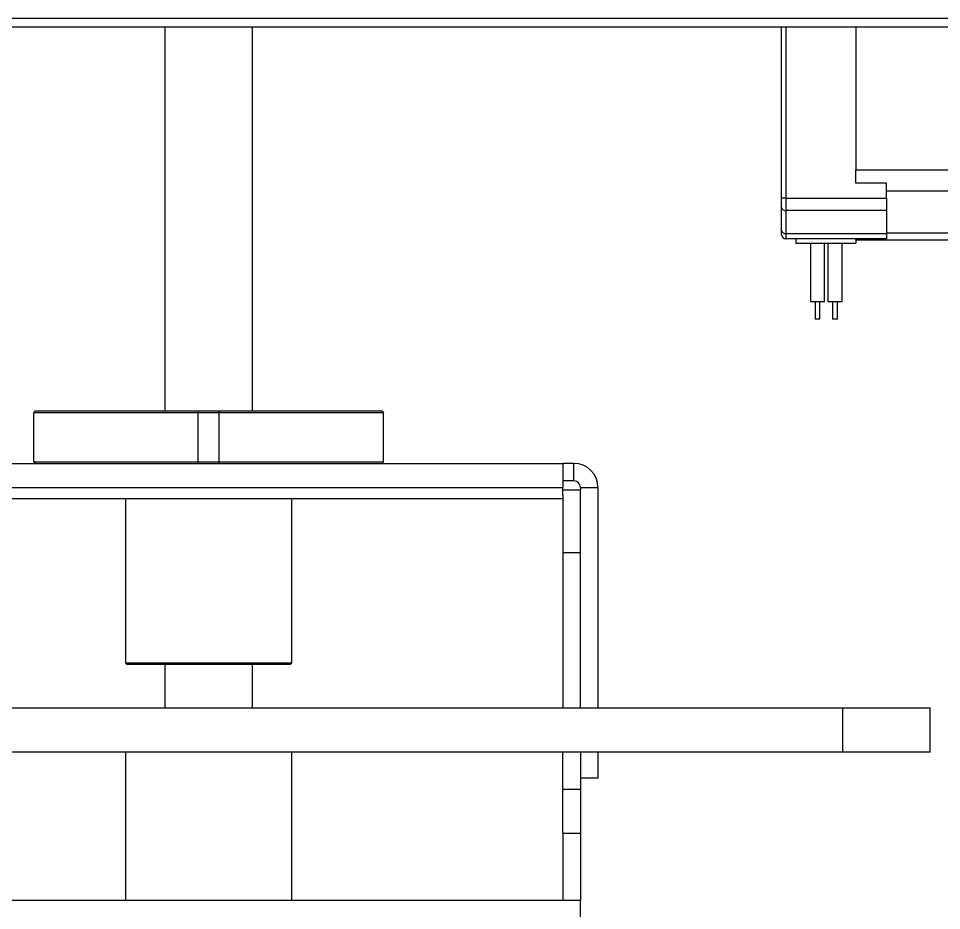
# Model space of a CAD drawing. Header units: millimetres. Extents: x 15 to 1184, y 5 to 1288.
# Drawn here: x 404.2 to 474.6, y 521.2 to 589.2 of the extents above; entities that cross this region are included whole.
import ezdxf

# ---------------------------------------------------------------- set-up
doc = ezdxf.new("R2010")
doc.units = ezdxf.units.MM

msp = doc.modelspace()

# ---------------------------------------------------------------- linework, layer by layer
at = {"color": 7, "linetype": 'Continuous'}
msp.add_line((489.709, 589.196), (260.375, 589.196), dxfattribs=at)
at = {"color": 7, "linetype": 'Continuous', "lineweight": 25}
for p, q in [((489.709, 588.529), (395.716, 588.529)), ((415.375, 588.529), (415.375, 559.268)), ((422.042, 559.268), (422.042, 588.529)), ((462.375, 575.484), (462.375, 588.529)), ((468.042, 588.529), (468.042, 577.644)), ((468.042, 576.921), (468.042, 577.644)), ((468.042, 576.638), (468.042, 576.921)), ((470.375, 576.638), (468.042, 576.638)), ((470.375, 575.484), (470.375, 576.638)), ((462.709, 575.484), (462.375, 575.484)), ((462.375, 574.777), (462.375, 575.484)), ((462.709, 575.484), (470.375, 575.484)), ((462.709, 575.484), (462.709, 574.541)), ((470.375, 575.484), (470.375, 574.541)), ((462.375, 573.025), (462.375, 574.777)), ((470.375, 574.541), (462.709, 574.541)), ((462.709, 574.541), (462.709, 572.789)), ((470.375, 574.541), (470.375, 572.789)), ((462.375, 572.732), (462.375, 573.025)), ((462.709, 572.789), (470.375, 572.789)), ((462.709, 572.789), (462.709, 572.399)), ((470.375, 572.789), (470.375, 572.399)), ((470.375, 572.399), (462.709, 572.399)), ((463.461, 572.399), (463.461, 572.065)), ((463.461, 572.065), (468.042, 572.065)), ((464.577, 572.065), (464.577, 567.599)), ((465.654, 567.599), (465.654, 572.065)), ((465.91, 572.065), (465.91, 567.599)), ((466.987, 567.599), (466.987, 572.065)), ((468.042, 572.299), (468.042, 572.399)), ((468.042, 572.299), (468.042, 572.065)), ((483.709, 572.299), (468.042, 572.299)), ((465.654, 567.599), (464.577, 567.599)), ((464.929, 567.599), (464.929, 566.265)), ((465.302, 566.265), (465.302, 567.599)), ((466.987, 567.599), (465.91, 567.599)), ((466.262, 567.599), (466.262, 566.265)), ((466.635, 566.265), (466.635, 567.599)), ((465.302, 566.265), (464.929, 566.265)), ((466.635, 566.265), (466.262, 566.265)), ((405.375, 559.135), (405.509, 559.268)), ((417.9, 559.135), (405.375, 559.135)), ((405.375, 555.401), (405.375, 559.135)), ((405.509, 559.268), (417.955, 559.268)), ((417.9, 559.135), (417.955, 559.268)), ((417.9, 555.401), (417.9, 559.135)), ((419.517, 559.135), (417.9, 559.135)), ((417.955, 559.268), (419.462, 559.268)), ((419.462, 559.268), (431.909, 559.268)), ((419.462, 559.268), (419.517, 559.135)), ((432.042, 559.135), (419.517, 559.135)), ((419.517, 555.401), (419.517, 559.135)), ((431.909, 559.268), (432.042, 559.135)), ((432.042, 555.401), (432.042, 559.135)), ((301.709, 555.268), (445.709, 555.268)), ((405.375, 555.401), (417.9, 555.401)), ((405.375, 555.401), (405.509, 555.268)), ((417.9, 555.401), (417.955, 555.268)), ((417.9, 555.401), (419.517, 555.401)), ((419.462, 555.268), (419.517, 555.401)), ((419.517, 555.401), (432.042, 555.401)), ((431.909, 555.268), (432.042, 555.401)), ((445.709, 555.268), (445.709, 553.444)), ((446.551, 555.268), (445.709, 555.268)), ((446.551, 553.935), (446.551, 555.268)), ((446.551, 553.935), (445.709, 553.935)), ((301.709, 553.444), (445.709, 553.444)), ((445.709, 552.847), (445.709, 553.444)), ((445.709, 553.268), (447.042, 553.268)), ((447.042, 553.444), (447.042, 553.268)), ((447.042, 553.444), (448.375, 553.444)), ((447.042, 548.469), (447.042, 553.268)), ((448.375, 553.444), (448.375, 536.601)), ((301.709, 552.601), (445.709, 552.601)), ((412.375, 552.601), (412.375, 540.068)), ((425.042, 540.068), (425.042, 552.601)), ((445.709, 552.847), (445.709, 548.469)), ((445.709, 548.469), (447.042, 548.469)), ((445.709, 548.469), (445.709, 536.601)), ((447.042, 536.601), (447.042, 548.469)), ((412.375, 540.068), (412.509, 539.935)), ((412.375, 540.068), (425.042, 540.068)), ((424.909, 539.935), (412.509, 539.935)), ((415.375, 539.935), (415.375, 536.601)), ((422.042, 536.601), (422.042, 539.935)), ((424.909, 539.935), (425.042, 540.068)), ((467.042, 536.601), (280.375, 536.601)), ((467.042, 533.268), (467.042, 536.601)), ((473.709, 536.601), (467.042, 536.601)), ((473.709, 533.268), (473.709, 536.601)), ((467.042, 533.268), (280.375, 533.268)), ((412.375, 533.268), (412.375, 521.935)), ((425.042, 521.935), (425.042, 533.268)), ((445.709, 530.426), (445.709, 533.268)), ((447.042, 533.268), (447.042, 530.426)), ((448.375, 533.268), (448.375, 531.268)), ((473.709, 533.268), (467.042, 533.268)), ((448.375, 531.268), (447.042, 531.268)), ((445.709, 527.092), (445.709, 530.426)), ((445.709, 530.426), (447.042, 530.426)), ((447.042, 530.426), (447.042, 527.092)), ((445.709, 527.092), (447.042, 527.092)), ((445.709, 527.092), (445.709, 521.935)), ((447.042, 527.092), (447.042, 521.935)), ((447.042, 521.935), (300.375, 521.935)), ((447.042, 520.426), (447.042, 521.935))]:
    msp.add_line(p, q, dxfattribs=at)
at = {"color": 8, "linetype": 'Continuous', "lineweight": 25}
for p, q in [((462.709, 588.529), (462.709, 575.484)), ((468.042, 577.644), (479.47, 577.644)), ((481.975, 576.023), (470.375, 576.023)), ((470.375, 572.848), (481.975, 572.848))]:
    msp.add_line(p, q, dxfattribs=at)
at = {"color": 7, "linetype": 'Continuous', "lineweight": 25}
for centre, radius, start, end in [((462.667, 574.836), 0.298, 191.42016, 278.0471), ((462.667, 573.084), 0.298, 191.42511, 278.04215), ((462.709, 572.732), 0.333, 180, 270), ((446.551, 553.444), 1.824, 0, 90), ((446.551, 553.444), 0.491, 0, 90)]:
    msp.add_arc(centre, radius, start, end, dxfattribs=at)

doc.saveas('drawing.dxf')
